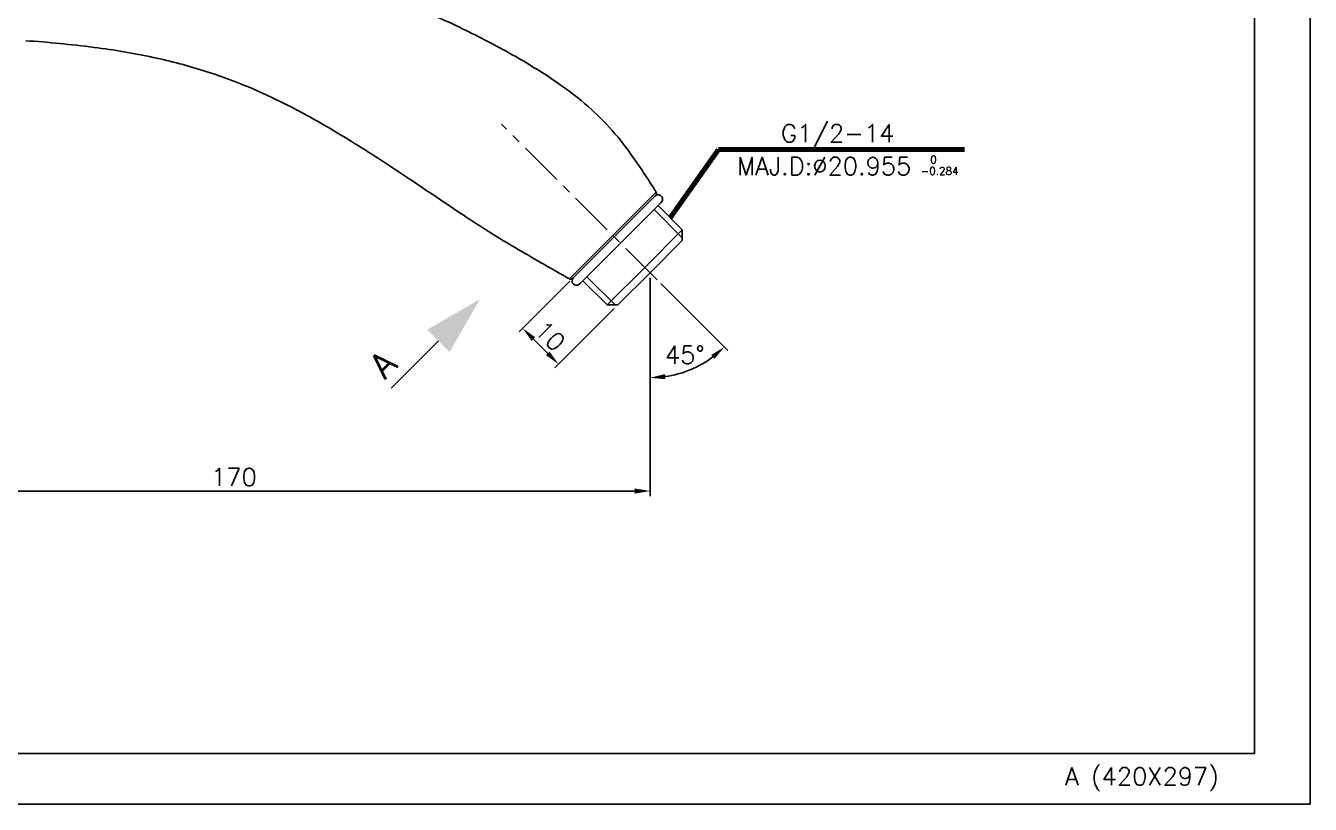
# Model space of a CAD drawing. Extents: x -5628 to -5208, y -2436 to -2139.
# Drawn here: x -5460.9 to -5207.8, y -2435.6 to -2282.2 of the extents above; entities that cross this region are included whole.
import ezdxf

# ---------------------------------------------------------------- set-up
doc = ezdxf.new("R2010")
doc.units = 0
doc.header["$LTSCALE"] = 7
doc.linetypes.add('CENTER', pattern=[2, 1.25, -0.25, 0.25, -0.25])
doc.linetypes.add('PHANTOM', pattern=[2.5, 1.25, -0.25, 0.25, -0.25, 0.25, -0.25])
doc.layers.get('0').update_dxf_attribs({"color": 2, "linetype": 'CONTINUOUS'})
for name, color, linetype in [('CL', 1, 'CENTER'), ('D', 2, 'CONTINUOUS'), ('DWG', 7, 'CONTINUOUS'), ('MAKE2D_VISIBLE_LINES', 7, 'CONTINUOUS'), ('MAKE2D_VISIBLE_LINES_-_TA2', 7, 'CONTINUOUS'), ('TXT', 4, 'CONTINUOUS')]:
    doc.layers.add(name, color=color, linetype=linetype)
doc.styles.add('GHS', font='ROMANS.shx', dxfattribs={"bigfont": 'GHS.shx'})
doc.dimstyles.new('STANDARD$7', dxfattribs={"dimtxt": 3.5, "dimasz": 3, "dimexe": 1, "dimexo": 1, "dimgap": 1, "dimtad": 3, "dimdec": 4, "dimzin": 0, "dimdsep": 46, "dimtxsty": 'GHS', "dimcen": 1, "dimclrd": 2, "dimclre": 256, "dimclrt": 2, "dimadec": 4, "dimazin": 0, "dimtfac": 1, "dimtdec": 4, "dimtmove": 2, "dimatfit": 2, "dimfxl": 0, "dimtolj": 1, "dimtzin": 0, "dimlwd": -1, "dimlwe": -1, "dimarcsym": 0})

# ---------------------------------------------------------------- blocks, each defined once
blk = doc.blocks.new('BORDER')
for p, q in [((1, 0), (1, 1)), ((0, 0), (1, 0))]:
    blk.add_line(p, q)

msp = doc.modelspace()

# ---------------------------------------------------------------- linework, layer by layer
at = {"color": 0}
for p, q in [((-5353.18, -2332.02), (-5336.77, -2315.6)), ((-5335.65, -2316.98), (-5343.74, -2325.05)), ((-5351.81, -2333.13), (-5343.74, -2325.05))]:
    msp.add_line(p, q, dxfattribs=at)
at = {"color": 7, "linetype": 'Continuous'}
for p, q in [((-5336.32, -2317.64), (-5331.55, -2322.42)), ((-5331.56, -2324.54), (-5331.55, -2322.42)), ((-5331.56, -2324.54), (-5337.91, -2330.88)), ((-5344.25, -2337.23), (-5337.91, -2330.88)), ((-5351.15, -2332.46), (-5346.38, -2337.23)), ((-5344.25, -2337.23), (-5346.38, -2337.23))]:
    msp.add_line(p, q, dxfattribs=at)
for p, q in [((-5353.69, -2332.53), (-5363.71, -2342.55)), ((-5337.91, -2331.88), (-5337.91, -2374.9)), ((-5335.79, -2333), (-5322.57, -2346.23)), ((-5344.96, -2337.94), (-5356.64, -2349.62)), ((-5360.88, -2343.96), (-5358.05, -2346.79)), ((-5495.9, -2373.9), (-5340.91, -2373.9))]:
    msp.add_line(p, q)
at = {"color": 0}
for centre, start, end in [((-5336.31, -2316.39), 311.6591, 137.9769), ((-5352.4, -2332.47), 131.9944, 318.3122)]:
    msp.add_arc(centre, 0.879, start, end, dxfattribs=at)
msp.add_arc((-5337.91, -2330.88), 20.7, 278.3119, 306.6737)
for points in [[(-5360.53, -2343.61), (-5361.24, -2344.31), (-5363, -2341.84)], [(-5325.87, -2347.1), (-5325.22, -2347.86), (-5323.27, -2345.52)], [(-5357.7, -2346.43), (-5358.41, -2347.14), (-5355.93, -2348.91)], [(-5334.88, -2351.86), (-5334.95, -2350.86), (-5337.91, -2351.58)], [(-5340.91, -2373.4), (-5340.91, -2374.4), (-5337.91, -2373.9)]]:
    msp.add_solid(points)
at = {"layer": 'CL'}
msp.add_line((-5336.49, -2332.3), (-5367.18, -2301.6), dxfattribs=at)
at = {"layer": 'D', "color": 2}
for p, q in [((-5337.12, -2318.44), (-5331.56, -2324.01)), ((-5350.35, -2331.66), (-5344.78, -2337.23))]:
    msp.add_line(p, q, dxfattribs=at)
at = {"layer": 'D', "color": 0}
for p in [(-5331.55, -2322.42), (-5346.38, -2337.23)]:
    msp.add_line(p, (-5338.97, -2329.82), dxfattribs=at)
at = {"layer": 'D'}
msp.add_line((-5362.3, -2341.13), (-5361.59, -2340.42), dxfattribs=at)
at = {"layer": 'DWG'}
msp.add_line((-5379.61, -2344.3), (-5388.93, -2353.62), dxfattribs=at)
at = {"layer": 'DWG', "linetype": 'PHANTOM'}
msp.add_solid([(-5371.42, -2336.09), (-5381.81, -2342.11), (-5377.41, -2346.49)], dxfattribs=at)
at = {"layer": 'MAKE2D_VISIBLE_LINES'}
for centre, start, end in [((-5337.12, -2315.25), 315.0043, 32.8084), ((-5353.54, -2331.66), 239.7882, 314.9958)]:
    msp.add_arc(centre, 0.5, start, end, dxfattribs=at)
for points, knots in [([(-5480.62, -2263.77), (-5473.38, -2262.96), (-5462.51, -2262.34), (-5448.23, -2262.72), (-5434.61, -2263.83), (-5417.68, -2266.83), (-5400.51, -2272.09), (-5386.18, -2277.62), (-5375.17, -2282.53), (-5365.3, -2287.64), (-5357.23, -2292.55), (-5350.84, -2297.3), (-5345.84, -2302.11), (-5341.16, -2308), (-5338.35, -2312.44), (-5336.7, -2314.98)], [0, 0, 0, 0, 21.862527, 32.606614, 42.852284, 62.843617, 84.071741, 96.636256, 108.936932, 120.216823, 129.961423, 137.267895, 144.057362, 150.721112, 159.802522, 159.802522, 159.802522, 159.802522]), ([(-5353.79, -2332.1), (-5357.15, -2330.14), (-5362.5, -2327.17), (-5369.41, -2323), (-5376.49, -2318.37), (-5383.2, -2313.78), (-5391.32, -2308.41), (-5398.75, -2303.69), (-5407.21, -2298.84), (-5415.98, -2294.56), (-5425.36, -2291.03), (-5436.11, -2288.2), (-5445.79, -2286.6), (-5454.19, -2285.67), (-5458.7, -2285.3), (-5460.93, -2285.16)], [0, 0, 0, 0, 11.677649, 18.337688, 24.227498, 37.046191, 42.707255, 53.456381, 63.44899, 71.945565, 82.705484, 93.470687, 105.253698, 112.108531, 118.825382, 118.825382, 118.825382, 118.825382])]:
    msp.add_open_spline(points, degree=3, knots=knots, dxfattribs=at)
at = {"layer": 'MAKE2D_VISIBLE_LINES_-_TA2'}
msp.add_line((-5336.7, -2314.98), (-5353.79, -2332.1), dxfattribs=at)
at = {"layer": 'TXT'}
for p, q in [((-5218.81, -2151.64), (-5218.81, -2425.64)), ((-5218.81, -2425.64), (-5596.81, -2425.64))]:
    msp.add_line(p, q, dxfattribs=at)

# ---------------------------------------------------------------- block references
at = {"xscale": 420, "yscale": 297, "zscale": 420}
msp.add_blockref('BORDER', (-5627.81, -2435.64), dxfattribs=at)

# ---------------------------------------------------------------- texts
at = {"color": 2, "style": 'GHS'}
for s, p in [('0', (-5282.72, -2309.34)), ('-0.284', (-5284.57, -2311.57))]:
    msp.add_text(s, height=1.5, dxfattribs=at).set_placement(p)
at = {"color": 7, "style": 'GHS'}
msp.add_text('A', height=5, rotation=45, dxfattribs=at).set_placement((-5390.17, -2352.02))
at = {"char_height": 3.5, "attachment_point": 5, "style": 'GHS'}
for s, insert in [('G1/2-14', (-5300.93, -2303.99)), ('MAJ.D:%%c20.955', (-5303.61, -2309.87)), ('\\A1;45%%D', (-5331.06, -2347.06)), ('170', (-5419.91, -2371.15))]:
    msp.add_mtext(s, dxfattribs=dict(at, insert=insert))
at = {"insert": (-5357.61, -2343.35), "char_height": 3.5, "attachment_point": 5, "rotation": 315, "style": 'GHS'}
msp.add_mtext('\\A1;10', dxfattribs=at)
at = {"layer": 'DWG', "style": 'GHS'}
msp.add_text('A (420X297)', height=3.5, dxfattribs=at).set_placement((-5256.12, -2431.9))

# ---------------------------------------------------------------- leaders
at = {"color": 0}
msp.add_leader([(-5333.94, -2320.03), (-5324.44, -2306.62), (-5275.93, -2306.62)], dimstyle='STANDARD$7', override={"dimexo": 1.5, "dimgap": 1, "dimtad": 0, "dimcen": -1, "dimclrd": 256, "dimclre": 256, "dimclrt": 256, "dimadec": 4, "dimtix": 1, "dimtofl": 1, "dimtmove": 1, "dimatfit": 0, "dimlwd": 65535, "dimlwe": 65535}, dxfattribs=at)

doc.saveas('drawing.dxf')
